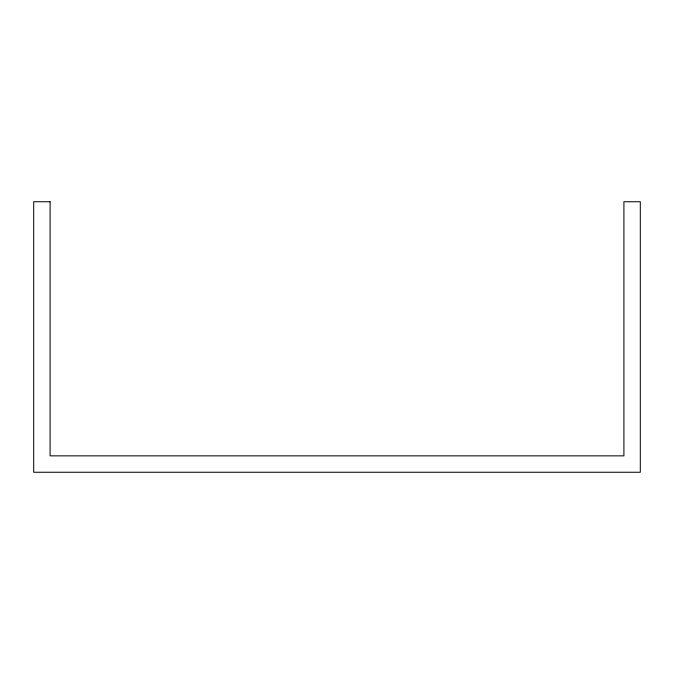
<?xml version="1.0" encoding="UTF-8"?>
<svg xmlns="http://www.w3.org/2000/svg" width="674" height="674" viewBox="0 0 674 674"><rect width="100%" height="100%" fill="white"/><g stroke="black" fill="none" stroke-linecap="round" stroke-linejoin="round"><path stroke-width="1.01" d="M50.095 201.745L33.7 201.745L33.7 472.255L640.3 472.255L640.3 201.745L623.905 201.745L623.905 455.86L50.095 455.86L50.095 201.745"/></g></svg>
